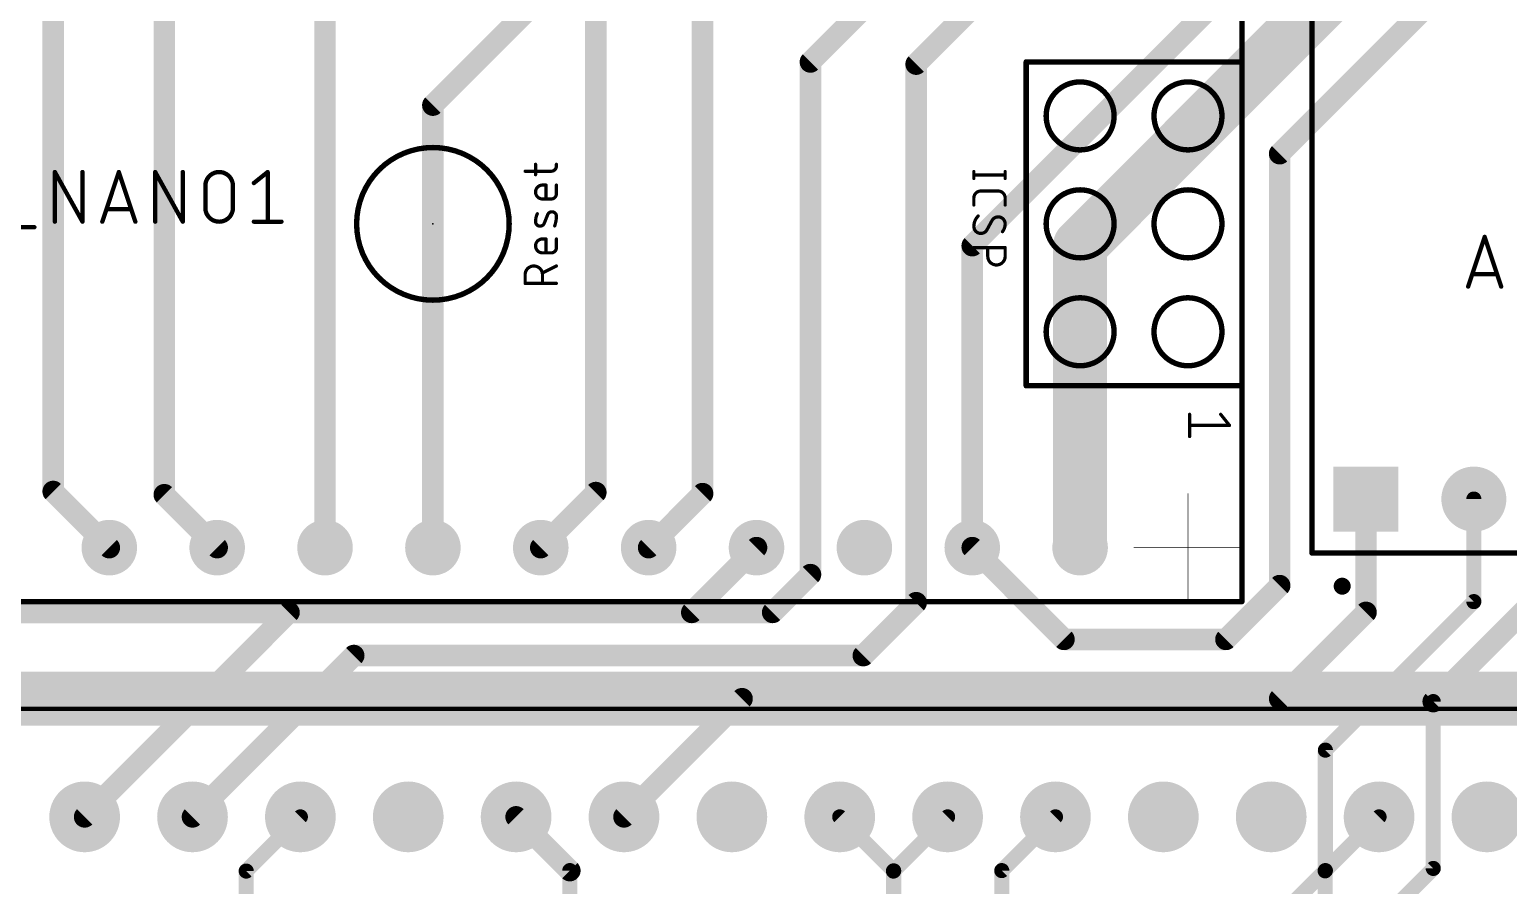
# Model space of a CAD drawing. Extents: x -0.1 to 95.8, y -0.3 to 95.8.
# Drawn here: x 18.44 to 53.27, y 51.23 to 71.37 of the extents above; entities that cross this region are included whole.
import ezdxf

# ---------------------------------------------------------------- set-up
doc = ezdxf.new("R2010")
doc.units = 0
for name, color, linetype in [('1', 12, 'CONTINUOUS'), ('16', 132, 'CONTINUOUS'), ('17', 110, 'CONTINUOUS'), ('21', 253, 'CONTINUOUS'), ('23', 53, 'CONTINUOUS'), ('25', 253, 'CONTINUOUS')]:
    doc.layers.add(name, color=color, linetype=linetype)

# ---------------------------------------------------------------- blocks, each defined once
blk = doc.blocks.new('SQUAREP')
blk.add_solid([(-0.5, -0.5), (0.5, -0.5), (-0.5, 0.5), (0.5, 0.5)])
blk = doc.blocks.new('ROUNDP')
at = {"const_width": 0.5}
blk.add_lwpolyline([(0, -0.25, 1), (0, 0.25, 1), (0, -0.25)], format="xyb", dxfattribs=at)

msp = doc.modelspace()

# ---------------------------------------------------------------- linework, layer by layer
at = {"layer": '1'}
for points, const_width in [([(27.94, 69.596), (31.7564, 73.4124)], 0.508), ([(25.4, 59.182), (25.4, 72.136)], 0.508), ([(27.94, 59.182), (27.94, 69.596)], 0.508), ([(35.56, 59.182), (34.036, 57.658)], 0.508), ([(34.036, 57.658), (14.224, 57.658)], 0.508), ([(17.4395, 55.626), (73.152, 55.626)], 1.27), ([(23.5438, 51.5703), (24.8195, 52.846)], 0.3556), ([(40.0595, 52.846), (38.7838, 51.5703)], 0.3556), ([(42.5995, 52.846), (41.3352, 51.5817)], 0.3556), ([(48.9495, 51.576), (50.2195, 52.846)], 0.3556), ([(23.5438, 32.2213), (23.5438, 51.5703)], 0.3556), ([(38.7838, 51.5703), (38.7838, 41.1968)], 0.3556), ([(41.3352, 51.5817), (41.3352, 39.6842)], 0.3556), ([(48.9495, 51.576), (48.9495, 48.8582)], 0.3556)]:
    msp.add_lwpolyline(points, dxfattribs=dict(at, const_width=const_width))
for points, const_width in [([(28.067, 69.596, 1), (27.813, 69.596)], 0.254), ([(27.8502, 69.6858, 1), (28.0298, 69.5062)], 0.254), ([(25.273, 59.182, 1), (25.527, 59.182)], 0.254), ([(27.813, 59.182, 1), (28.067, 59.182)], 0.254), ([(35.6498, 59.0922, 1), (35.4702, 59.2718)], 0.254), ([(33.9462, 57.7478, 1), (34.1258, 57.5682)], 0.254), ([(34.036, 57.531, 1), (34.036, 57.785)], 0.254), ([(24.8824, 52.7831, 1), (24.7566, 52.9089)], 0.1778), ([(40.1224, 52.7831, 1), (39.9966, 52.9089)], 0.1778), ([(42.6624, 52.7831, 1), (42.5366, 52.9089)], 0.1778), ([(50.2824, 52.7831, 1), (50.1566, 52.9089)], 0.1778), ([(23.4809, 51.6332, 1), (23.6067, 51.5074)], 0.1778), ([(23.6327, 51.5703, 1), (23.4549, 51.5703)], 0.1778), ([(38.7209, 51.6332, 1), (38.8467, 51.5074)], 0.1778), ([(38.8727, 51.5703, 1), (38.6949, 51.5703)], 0.1778), ([(41.2723, 51.6446, 1), (41.3981, 51.5188)], 0.1778), ([(41.4241, 51.5817, 1), (41.2463, 51.5817)], 0.1778), ([(48.8866, 51.6389, 1), (49.0124, 51.5131)], 0.1778), ([(49.0384, 51.576, 1), (48.8606, 51.576)], 0.1778)]:
    msp.add_lwpolyline(points, format="xyb", dxfattribs=dict(at, const_width=const_width))
at = {"layer": '16'}
for points, const_width in [([(18.9992, 88.8238), (18.9992, 60.5028)], 0.508), ([(21.6154, 88.7476), (21.6154, 60.4266)], 0.508), ([(31.7754, 60.4774), (31.7754, 86.0905)], 0.508), ([(34.29, 75.2856), (34.29, 60.452)], 0.508), ([(36.83, 70.612), (40.64, 74.422)], 0.508), ([(39.3192, 70.5612), (43.18, 74.422)], 0.508), ([(40.64, 66.2887), (47.879, 73.5277)], 0.508), ([(43.18, 66.294), (49.911, 73.025)], 1.27), ([(47.879, 68.453), (52.451, 73.025)], 0.508), ([(36.83, 58.547), (36.83, 70.612)], 0.508), ([(39.3192, 57.8856), (39.3192, 70.5612)], 0.508), ([(47.879, 58.2877), (47.879, 68.453)], 0.508), ([(43.18, 59.182), (43.18, 66.294)], 1.27), ([(40.64, 59.182), (40.64, 66.2887)], 0.508), ([(20.32, 59.182), (18.9992, 60.5028)], 0.508), ([(22.86, 59.182), (21.6154, 60.4266)], 0.508), ([(30.48, 59.182), (31.7754, 60.4774)], 0.508), ([(33.02, 59.182), (34.29, 60.452)], 0.508), ([(49.911, 60.325), (49.911, 57.658)], 0.508), ([(52.451, 57.912), (52.451, 60.325)], 0.3556), ([(40.64, 59.182), (42.799, 57.023)], 0.508), ([(54.991, 59.055), (51.4952, 55.5592)], 0.508), ([(35.941, 57.658), (36.83, 58.547)], 0.508), ([(46.6143, 57.023), (47.879, 58.2877)], 0.508), ([(19.7395, 52.846), (24.5515, 57.658)], 0.508), ([(24.5515, 57.658), (35.941, 57.658)], 0.508), ([(38.0756, 56.642), (39.3192, 57.8856)], 0.508), ([(49.911, 57.658), (47.879, 55.626)], 0.508), ([(48.9552, 54.4162), (52.451, 57.912)], 0.3556), ([(46.6143, 57.023), (42.799, 57.023)], 0.508), ([(22.2795, 52.846), (26.0755, 56.642)], 0.508), ([(26.0755, 56.642), (38.0756, 56.642)], 0.508), ([(32.4395, 52.846), (35.2195, 55.626)], 0.508), ([(35.2195, 55.626), (47.879, 55.626)], 0.508), ([(51.4952, 51.6325), (51.4952, 55.5592)], 0.3556), ([(48.9552, 51.5817), (48.9552, 54.4162)], 0.3556), ([(29.8995, 52.846), (31.1638, 51.5817)], 0.508), ([(37.5195, 52.846), (38.7895, 51.576)], 0.3556), ([(31.1638, 51.5817), (31.1638, 49.4812)], 0.3556), ([(38.7895, 51.576), (38.7895, 49.544)], 0.3556), ([(47.6795, 50.306), (48.9552, 51.5817)], 0.3556), ([(51.4952, 51.6325), (50.2195, 50.3568)], 0.3556)]:
    msp.add_lwpolyline(points, dxfattribs=dict(at, const_width=const_width))
for points, const_width in [([(36.957, 70.612, 1), (36.703, 70.612)], 0.254), ([(36.7402, 70.7018, 1), (36.9198, 70.5222)], 0.254), ([(39.4462, 70.5612, 1), (39.1922, 70.5612)], 0.254), ([(39.2294, 70.651, 1), (39.409, 70.4714)], 0.254), ([(48.006, 68.453, 1), (47.752, 68.453)], 0.254), ([(47.7892, 68.5428, 1), (47.9688, 68.3632)], 0.254), ([(43.4975, 66.294, 1), (42.8625, 66.294)], 0.635), ([(40.767, 66.2887, 1), (40.513, 66.2887)], 0.254), ([(42.9555, 66.5185, 1), (43.4045, 66.0695)], 0.635), ([(40.5502, 66.3785, 1), (40.7298, 66.1989)], 0.254), ([(19.089, 60.5926, 1), (18.9094, 60.413)], 0.254), ([(18.8722, 60.5028, 1), (19.1262, 60.5028)], 0.254), ([(21.7052, 60.5164, 1), (21.5256, 60.3368)], 0.254), ([(31.6484, 60.4774, 1), (31.9024, 60.4774)], 0.254), ([(31.8652, 60.3876, 1), (31.6856, 60.5672)], 0.254), ([(34.3798, 60.3622, 1), (34.2002, 60.5418)], 0.254), ([(21.4884, 60.4266, 1), (21.7424, 60.4266)], 0.254), ([(34.163, 60.452, 1), (34.417, 60.452)], 0.254), ([(50.038, 60.325, 1), (49.784, 60.325)], 0.254), ([(52.5399, 60.325, 1), (52.3621, 60.325)], 0.1778), ([(20.2302, 59.0922, 1), (20.4098, 59.2718)], 0.254), ([(22.7702, 59.0922, 1), (22.9498, 59.2718)], 0.254), ([(30.3902, 59.2718, 1), (30.5698, 59.0922)], 0.254), ([(32.9302, 59.2718, 1), (33.1098, 59.0922)], 0.254), ([(40.7298, 59.2718, 1), (40.5502, 59.0922)], 0.254), ([(40.513, 59.182, 1), (40.767, 59.182)], 0.254), ([(42.8625, 59.182, 1), (43.4975, 59.182)], 0.635), ([(36.703, 58.547, 1), (36.957, 58.547)], 0.254), ([(36.9198, 58.4572, 1), (36.7402, 58.6368)], 0.254), ([(47.9688, 58.1979, 1), (47.7892, 58.3775)], 0.254), ([(47.752, 58.2877, 1), (48.006, 58.2877)], 0.254), ([(24.5515, 57.785, 1), (24.5515, 57.531)], 0.254), ([(24.6413, 57.5682, 1), (24.4617, 57.7478)], 0.254), ([(35.8512, 57.7478, 1), (36.0308, 57.5682)], 0.254), ([(35.941, 57.531, 1), (35.941, 57.785)], 0.254), ([(39.1922, 57.8856, 1), (39.4462, 57.8856)], 0.254), ([(39.409, 57.7958, 1), (39.2294, 57.9754)], 0.254), ([(50.0008, 57.5682, 1), (49.8212, 57.7478)], 0.254), ([(52.3621, 57.912, 1), (52.5399, 57.912)], 0.1778), ([(52.5139, 57.8491, 1), (52.3881, 57.9749)], 0.1778), ([(49.784, 57.658, 1), (50.038, 57.658)], 0.254), ([(42.799, 57.15, 1), (42.799, 56.896)], 0.254), ([(42.7092, 56.9332, 1), (42.8888, 57.1128)], 0.254), ([(46.5245, 57.1128, 1), (46.7041, 56.9332)], 0.254), ([(46.6143, 56.896, 1), (46.6143, 57.15)], 0.254), ([(26.0755, 56.769, 1), (26.0755, 56.515)], 0.254), ([(26.1653, 56.5522, 1), (25.9857, 56.7318)], 0.254), ([(37.9858, 56.7318, 1), (38.1654, 56.5522)], 0.254), ([(38.0756, 56.515, 1), (38.0756, 56.769)], 0.254), ([(35.2195, 55.753, 1), (35.2195, 55.499)], 0.254), ([(35.3093, 55.5362, 1), (35.1297, 55.7158)], 0.254), ([(47.7892, 55.7158, 1), (47.9688, 55.5362)], 0.254), ([(47.879, 55.499, 1), (47.879, 55.753)], 0.254), ([(51.4054, 55.649, 1), (51.585, 55.4694)], 0.254), ([(51.5841, 55.5592, 1), (51.4063, 55.5592)], 0.1778), ([(48.8923, 54.4791, 1), (49.0181, 54.3533)], 0.1778), ([(49.0441, 54.4162, 1), (48.8663, 54.4162)], 0.1778), ([(19.6497, 52.9358, 1), (19.8293, 52.7562)], 0.254), ([(22.1897, 52.9358, 1), (22.3693, 52.7562)], 0.254), ([(29.9893, 52.9358, 1), (29.8097, 52.7562)], 0.254), ([(32.3497, 52.9358, 1), (32.5293, 52.7562)], 0.254), ([(37.5824, 52.9089, 1), (37.4566, 52.7831)], 0.1778), ([(31.074, 51.4919, 1), (31.2536, 51.6715)], 0.254), ([(31.2527, 51.5817, 1), (31.0749, 51.5817)], 0.1778), ([(38.8784, 51.576, 1), (38.7006, 51.576)], 0.1778), ([(38.7266, 51.5131, 1), (38.8524, 51.6389)], 0.1778), ([(48.8663, 51.5817, 1), (49.0441, 51.5817)], 0.1778), ([(49.0181, 51.5188, 1), (48.8923, 51.6446)], 0.1778), ([(51.4063, 51.6325, 1), (51.5841, 51.6325)], 0.1778), ([(51.5581, 51.5696, 1), (51.4323, 51.6954)], 0.1778)]:
    msp.add_lwpolyline(points, format="xyb", dxfattribs=dict(at, const_width=const_width))
at = {"layer": '21'}
for points, const_width in [([(46.99, 74.422), (46.99, 70.612)], 0.127), ([(48.641, 59.055), (48.641, 74.295)], 0.127), ([(46.99, 70.612), (41.91, 70.612)], 0.127), ([(41.91, 70.612), (41.91, 62.992)], 0.127), ([(46.99, 70.612), (46.99, 62.992)], 0.127), ([(19.0387, 66.8528), (19.0387, 68.0212)], 0.1016), ([(19.0387, 68.0212), (19.6878, 66.8528)], 0.1016), ([(19.6878, 66.8528), (19.6878, 68.0212)], 0.1016), ([(20.1549, 66.8528), (20.5443, 68.0212)], 0.1016), ([(20.5443, 68.0212), (20.9338, 66.8528)], 0.1016), ([(21.4009, 66.8528), (21.4009, 68.0212)], 0.1016), ([(21.4009, 68.0212), (22.05, 66.8528)], 0.1016), ([(22.05, 66.8528), (22.05, 68.0212)], 0.1016), ([(23.725, 67.7616), (24.0495, 68.0212)], 0.1016), ([(24.0495, 68.0212), (24.0495, 66.8528)], 0.1016), ([(30.1117, 68.0398), (30.7255, 68.0398)], 0.0762), ([(30.3572, 67.958), (30.3572, 68.2035)], 0.0762), ([(30.8483, 68.1626), (30.8483, 68.2035)], 0.0762), ([(40.6781, 68.0339), (40.6781, 67.8702)], 0.0762), ([(41.4147, 67.9521), (40.6781, 67.9521)], 0.0762), ([(41.4147, 68.0339), (41.4147, 67.8702)], 0.0762), ([(22.582, 67.1774), (22.582, 67.6966)], 0.1016), ([(23.2311, 67.6966), (23.2311, 67.1774)], 0.1016), ([(30.5209, 67.7144), (30.6028, 67.7144)], 0.0762), ([(30.6028, 67.7144), (30.6028, 67.387)], 0.0762), ([(30.8483, 67.7144), (30.8483, 67.5098)], 0.0762), ([(40.8418, 67.5738), (41.251, 67.5738)], 0.0762), ([(30.7255, 67.387), (30.5209, 67.387)], 0.0762), ([(40.6781, 67.2464), (40.6781, 67.4101)], 0.0762), ([(41.4147, 67.4101), (41.4147, 67.2464)], 0.0762), ([(20.8364, 67.1449), (20.2522, 67.1449)], 0.1016), ([(23.725, 66.8528), (24.3741, 66.8528)], 0.1016), ([(30.6437, 67.019), (30.5618, 66.8144)], 0.0762), ([(40.985, 66.6589), (41.1078, 66.8839)], 0.0762), ([(18.0368, 66.723), (18.5561, 66.723)], 0.1016), ([(30.5209, 66.4464), (30.6028, 66.4464)], 0.0762), ([(30.6028, 66.4464), (30.6028, 66.1191)], 0.0762), ([(30.8483, 66.4464), (30.8483, 66.2418)], 0.0762), ([(40.6781, 66.243), (41.4147, 66.243)], 0.0762), ([(41.0055, 66.0383), (41.0055, 66.243)], 0.0762), ([(41.4147, 66.243), (41.4147, 66.0383)], 0.0762), ([(30.7255, 66.1191), (30.5209, 66.1191)], 0.0762), ([(30.8483, 65.8097), (30.5209, 65.646)], 0.0762), ([(30.1117, 65.4005), (30.1117, 65.6051)], 0.0762), ([(30.5209, 65.6051), (30.5209, 65.4005)], 0.0762), ([(30.8483, 65.4005), (30.1117, 65.4005)], 0.0762), ([(41.91, 62.992), (46.99, 62.992)], 0.127), ([(46.99, 62.992), (46.99, 59.182)], 0.127), ([(45.7581, 62.3189), (45.7581, 61.7968)], 0.0762), ([(46.4891, 62.3189), (46.6979, 62.0578)], 0.0762), ([(46.6979, 62.0578), (45.7581, 62.0578)], 0.0762), ([(45.72, 57.912), (45.72, 60.452)], 0.0159), ([(46.99, 59.182), (46.99, 57.912)], 0.127), ([(44.45, 59.182), (46.99, 59.182)], 0.0159), ([(68.961, 59.055), (48.641, 59.055)], 0.127), ([(45.72, 57.912), (5.08, 57.912)], 0.127), ([(46.99, 57.912), (45.72, 57.912)], 0.127), ([(66.2495, 55.386), (6.2495, 55.386)], 0.1)]:
    msp.add_lwpolyline(points, dxfattribs=dict(at, const_width=const_width))
for points, const_width in [([(41.91, 70.6438, 1), (41.91, 70.5803)], 0.0635), ([(41.9418, 70.612, 1), (41.8783, 70.612)], 0.0635), ([(47.0218, 70.612, 1), (46.9582, 70.612)], 0.0635), ([(46.9582, 70.612, 1), (47.0218, 70.612)], 0.0635), ([(46.99, 70.5803, 1), (46.99, 70.6438)], 0.0635), ([(43.18, 68.542, 1), (43.18, 70.142, 1), (43.18, 68.542)], 0.127), ([(45.72, 68.542, 1), (45.72, 70.142, 1), (45.72, 68.542)], 0.127), ([(27.94, 65.0059, 1), (27.94, 68.5981, 1), (27.94, 65.0059)], 0.127), ([(19.0641, 68.0212, 1), (19.0133, 68.0212)], 0.0508), ([(19.0609, 68.0335, 1), (19.0165, 68.0089)], 0.0508), ([(19.7132, 68.0212, 1), (19.6624, 68.0212)], 0.0508), ([(20.5684, 68.0292, 1), (20.5203, 68.0132)], 0.0508), ([(20.5684, 68.0132, 1), (20.5203, 68.0292)], 0.0508), ([(21.4263, 68.0212, 1), (21.3755, 68.0212)], 0.0508), ([(21.4231, 68.0335, 1), (21.3787, 68.0089)], 0.0508), ([(22.0754, 68.0212, 1), (22.0246, 68.0212)], 0.0508), ([(23.2311, 67.6966, 1), (22.582, 67.6966)], 0.1016), ([(24.0749, 68.0212, 1), (24.0241, 68.0212)], 0.0508), ([(24.0654, 68.0014, 1), (24.0337, 68.041)], 0.0508), ([(30.1117, 68.0589, 1), (30.1117, 68.0208)], 0.0381), ([(30.3763, 68.2035, 1), (30.3382, 68.2035)], 0.0381), ([(30.3382, 67.958, 1), (30.3763, 67.958)], 0.0381), ([(30.7255, 68.0398, 0.4142), (30.8483, 68.1626)], 0.0762), ([(30.7255, 68.0589, 1), (30.7255, 68.0208)], 0.0381), ([(30.7255, 68.0208, 1), (30.7255, 68.0589)], 0.0381), ([(30.8674, 68.2035, 1), (30.8293, 68.2035)], 0.0381), ([(30.8673, 68.1626, 1), (30.8292, 68.1626)], 0.0381), ([(30.8293, 68.1626, 1), (30.8674, 68.1626)], 0.0381), ([(40.6781, 67.9711, 1), (40.6781, 67.933)], 0.0381), ([(40.6972, 68.0339, 1), (40.6591, 68.0339)], 0.0381), ([(41.4338, 68.0339, 1), (41.3957, 68.0339)], 0.0381), ([(41.4147, 67.933, 1), (41.4147, 67.9711)], 0.0381), ([(22.6074, 67.6966, 1), (22.5566, 67.6966)], 0.0508), ([(22.5566, 67.6966, 1), (22.6074, 67.6966)], 0.0508), ([(23.2565, 67.6966, 1), (23.2057, 67.6966)], 0.0508), ([(23.2057, 67.6966, 1), (23.2565, 67.6966)], 0.0508), ([(23.7091, 67.7814, 1), (23.7409, 67.7417)], 0.0508), ([(30.5209, 67.7144, 1), (30.5209, 67.387)], 0.0762), ([(30.5209, 67.7334, 1), (30.5209, 67.6953)], 0.0381), ([(30.5209, 67.6953, 1), (30.5209, 67.7334)], 0.0381), ([(30.6218, 67.7144, 1), (30.5837, 67.7144)], 0.0381), ([(30.6028, 67.6953, 1), (30.6028, 67.7334)], 0.0381), ([(30.8674, 67.7144, 1), (30.8293, 67.7144)], 0.0381), ([(40.8418, 67.5738, 0.4142), (40.6781, 67.4101)], 0.0762), ([(40.6591, 67.8702, 1), (40.6972, 67.8702)], 0.0381), ([(40.8418, 67.5928, 1), (40.8418, 67.5547)], 0.0381), ([(40.8418, 67.5547, 1), (40.8418, 67.5928)], 0.0381), ([(41.4147, 67.4101, 0.4142), (41.251, 67.5738)], 0.0762), ([(41.251, 67.5928, 1), (41.251, 67.5547)], 0.0381), ([(41.251, 67.5547, 1), (41.251, 67.5928)], 0.0381), ([(41.3957, 67.8702, 1), (41.4338, 67.8702)], 0.0381), ([(43.18, 66.002, 1), (43.18, 67.602, 1), (43.18, 66.002)], 0.127), ([(45.72, 66.002, 1), (45.72, 67.602, 1), (45.72, 66.002)], 0.127), ([(45.72, 66.002, 1), (45.72, 67.602, 1), (45.72, 66.002)], 0.127), ([(22.582, 67.1774, 1), (23.2311, 67.1774)], 0.1016), ([(22.6074, 67.1774, 1), (22.5566, 67.1774)], 0.0508), ([(23.2565, 67.1774, 1), (23.2057, 67.1774)], 0.0508), ([(30.5209, 67.4061, 1), (30.5209, 67.368)], 0.0381), ([(30.5209, 67.368, 1), (30.5209, 67.4061)], 0.0381), ([(30.5837, 67.387, 1), (30.6218, 67.387)], 0.0381), ([(30.7255, 67.387, 0.4142), (30.8483, 67.5098)], 0.0762), ([(30.7255, 67.4061, 1), (30.7255, 67.368)], 0.0381), ([(30.7255, 67.368, 1), (30.7255, 67.4061)], 0.0381), ([(30.8674, 67.5098, 1), (30.8293, 67.5098)], 0.0381), ([(30.8293, 67.5098, 1), (30.8674, 67.5098)], 0.0381), ([(40.6972, 67.4101, 1), (40.6591, 67.4101)], 0.0381), ([(40.6591, 67.4101, 1), (40.6972, 67.4101)], 0.0381), ([(40.6591, 67.2464, 1), (40.6972, 67.2464)], 0.0381), ([(41.4338, 67.4101, 1), (41.3957, 67.4101)], 0.0381), ([(41.3956, 67.4101, 1), (41.4337, 67.4101)], 0.0381), ([(41.3957, 67.2464, 1), (41.4338, 67.2464)], 0.0381), ([(19.0133, 66.8528, 1), (19.0641, 66.8528)], 0.0508), ([(19.6624, 66.8528, 1), (19.7132, 66.8528)], 0.0508), ([(19.6656, 66.8405, 1), (19.71, 66.8651)], 0.0508), ([(20.1308, 66.8608, 1), (20.179, 66.8448)], 0.0508), ([(20.2522, 67.1703, 1), (20.2522, 67.1195)], 0.0508), ([(20.8364, 67.1195, 1), (20.8364, 67.1703)], 0.0508), ([(20.9097, 66.8448, 1), (20.9579, 66.8608)], 0.0508), ([(21.3755, 66.8528, 1), (21.4263, 66.8528)], 0.0508), ([(22.0246, 66.8528, 1), (22.0754, 66.8528)], 0.0508), ([(22.0278, 66.8405, 1), (22.0722, 66.8651)], 0.0508), ([(22.5566, 67.1774, 1), (22.6074, 67.1774)], 0.0508), ([(23.2057, 67.1774, 1), (23.2565, 67.1774)], 0.0508), ([(23.725, 66.8782, 1), (23.725, 66.8274)], 0.0508), ([(24.0241, 66.8528, 1), (24.0749, 66.8528)], 0.0508), ([(24.3741, 66.8274, 1), (24.3741, 66.8782)], 0.0508), ([(30.3982, 67.0395, 0.1025), (30.3572, 66.8553)], 0.0762), ([(30.3572, 66.8553, 0.8318), (30.5618, 66.8144)], 0.0762), ([(30.3382, 66.8556, 1), (30.3763, 66.8551)], 0.0381), ([(30.3763, 66.8551, 1), (30.3382, 66.8556)], 0.0381), ([(30.4155, 67.0317, 1), (30.3808, 67.0473)], 0.0381), ([(30.8483, 66.9781, 0.8318), (30.6437, 67.019)], 0.0762), ([(30.626, 67.0261, 1), (30.6614, 67.012)], 0.0381), ([(30.6614, 67.012, 1), (30.626, 67.0261)], 0.0381), ([(30.8074, 66.753, 0.083), (30.8483, 66.9781)], 0.0762), ([(30.8293, 66.9784, 1), (30.8673, 66.9778)], 0.0381), ([(30.8673, 66.9778, 1), (30.8293, 66.9784)], 0.0381), ([(40.7804, 66.9862, 0.2), (40.6781, 66.7407)], 0.0762), ([(40.7938, 66.9727, 1), (40.767, 66.9998)], 0.0381), ([(41.251, 66.9658, 0.2656), (41.1078, 66.8839)], 0.0762), ([(41.0914, 66.8936, 1), (41.1242, 66.8743)], 0.0381), ([(41.1245, 66.8748, 1), (41.0911, 66.8931)], 0.0381), ([(41.4147, 66.8021, 0.4142), (41.251, 66.9658)], 0.0762), ([(41.251, 66.9848, 1), (41.251, 66.9467)], 0.0381), ([(41.251, 66.9467, 1), (41.251, 66.9848)], 0.0381), ([(18.5561, 66.6976, 1), (18.5561, 66.7484)], 0.0508), ([(30.5442, 66.8215, 1), (30.5795, 66.8073)], 0.0381), ([(30.5795, 66.8073, 1), (30.5442, 66.8215)], 0.0381), ([(30.7895, 66.7595, 1), (30.8253, 66.7466)], 0.0381), ([(40.6781, 66.7407, 0.4142), (40.8418, 66.577)], 0.0762), ([(40.6971, 66.7407, 1), (40.6591, 66.7407)], 0.0381), ([(40.6591, 66.7407, 1), (40.6971, 66.7407)], 0.0381), ([(40.8418, 66.577, 0.2656), (40.985, 66.6589)], 0.0762), ([(40.8418, 66.5961, 1), (40.8418, 66.558)], 0.0381), ([(40.8418, 66.558, 1), (40.8418, 66.5961)], 0.0381), ([(40.9683, 66.668, 1), (41.0017, 66.6497)], 0.0381), ([(41.0014, 66.6492, 1), (40.9686, 66.6685)], 0.0381), ([(41.3533, 66.6179, 0.1623), (41.4147, 66.8021)], 0.0762), ([(41.3381, 66.6294, 1), (41.3686, 66.6065)], 0.0381), ([(41.4337, 66.8021, 1), (41.3957, 66.8021)], 0.0381), ([(41.3957, 66.8021, 1), (41.4338, 66.8021)], 0.0381), ([(30.5209, 66.4464, 1), (30.5209, 66.1191)], 0.0762), ([(30.5209, 66.4655, 1), (30.5209, 66.4274)], 0.0381), ([(30.5209, 66.4274, 1), (30.5209, 66.4655)], 0.0381), ([(30.6218, 66.4464, 1), (30.5837, 66.4464)], 0.0381), ([(30.6028, 66.4274, 1), (30.6028, 66.4655)], 0.0381), ([(30.7255, 66.1191, 0.4142), (30.8483, 66.2418)], 0.0762), ([(30.8674, 66.4464, 1), (30.8293, 66.4464)], 0.0381), ([(30.8674, 66.2418, 1), (30.8293, 66.2418)], 0.0381), ([(30.8293, 66.2418, 1), (30.8674, 66.2418)], 0.0381), ([(40.6781, 66.262, 1), (40.6781, 66.2239)], 0.0381), ([(41.0245, 66.243, 1), (40.9864, 66.243)], 0.0381), ([(41.4338, 66.243, 1), (41.3957, 66.243)], 0.0381), ([(41.4147, 66.2239, 1), (41.4147, 66.262)], 0.0381), ([(30.5209, 65.6051, 1), (30.1117, 65.6051)], 0.0762), ([(30.5209, 66.1381, 1), (30.5209, 66.1)], 0.0381), ([(30.5209, 66.1, 1), (30.5209, 66.1381)], 0.0381), ([(30.5837, 66.1191, 1), (30.6218, 66.1191)], 0.0381), ([(30.7255, 66.1381, 1), (30.7255, 66.1)], 0.0381), ([(30.7255, 66.1, 1), (30.7255, 66.1381)], 0.0381), ([(30.8568, 65.7927, 1), (30.8398, 65.8268)], 0.0381), ([(41.0055, 66.0383, 1), (41.4147, 66.0383)], 0.0762), ([(41.0245, 66.0383, 1), (40.9864, 66.0383)], 0.0381), ([(40.9864, 66.0383, 1), (41.0245, 66.0383)], 0.0381), ([(41.4338, 66.0383, 1), (41.3957, 66.0383)], 0.0381), ([(41.3957, 66.0383, 1), (41.4338, 66.0383)], 0.0381), ([(30.1308, 65.6051, 1), (30.0927, 65.6051)], 0.0381), ([(30.0927, 65.6051, 1), (30.1308, 65.6051)], 0.0381), ([(30.5124, 65.6631, 1), (30.5294, 65.629)], 0.0381), ([(30.54, 65.6051, 1), (30.5019, 65.6051)], 0.0381), ([(30.5019, 65.6051, 1), (30.54, 65.6051)], 0.0381), ([(30.1117, 65.4196, 1), (30.1117, 65.3815)], 0.0381), ([(30.0927, 65.4005, 1), (30.1308, 65.4005)], 0.0381), ([(30.5019, 65.4005, 1), (30.54, 65.4005)], 0.0381), ([(30.8483, 65.3815, 1), (30.8483, 65.4196)], 0.0381), ([(43.18, 63.462, 1), (43.18, 65.062, 1), (43.18, 63.462)], 0.127), ([(45.72, 63.462, 1), (45.72, 65.062, 1), (45.72, 63.462)], 0.127), ([(41.91, 63.0238, 1), (41.91, 62.9603)], 0.0635), ([(47.0218, 62.992, 1), (46.9582, 62.992)], 0.0635), ([(46.99, 62.9603, 1), (46.99, 63.0238)], 0.0635), ([(41.8783, 62.992, 1), (41.9418, 62.992)], 0.0635), ([(46.9582, 62.992, 1), (47.0218, 62.992)], 0.0635), ([(45.7771, 62.3189, 1), (45.739, 62.3189)], 0.0381), ([(46.5039, 62.3308, 1), (46.4742, 62.307)], 0.0381), ([(45.7581, 62.0769, 1), (45.7581, 62.0388)], 0.0381), ([(46.683, 62.0459, 1), (46.7128, 62.0697)], 0.0381), ([(46.6979, 62.0388, 1), (46.6979, 62.0769)], 0.0381), ([(45.739, 61.7968, 1), (45.7771, 61.7968)], 0.0381), ([(45.724, 60.452, 1), (45.716, 60.452)], 0.0079), ([(47.0218, 59.182, 1), (46.9582, 59.182)], 0.0635), ([(46.9582, 59.182, 1), (47.0218, 59.182)], 0.0635), ([(44.45, 59.186, 1), (44.45, 59.178)], 0.0079), ([(46.99, 59.178, 1), (46.99, 59.186)], 0.0079), ([(48.641, 59.0868, 1), (48.641, 59.0232)], 0.0635), ([(48.6093, 59.055, 1), (48.6728, 59.055)], 0.0635), ([(49.351, 58.175, 1), (49.351, 58.375, 1), (49.351, 58.175)], 0.2), ([(45.72, 57.9438, 1), (45.72, 57.8803)], 0.0635), ([(45.72, 57.8803, 1), (45.72, 57.9438)], 0.0635), ([(45.716, 57.912, 1), (45.724, 57.912)], 0.0079), ([(46.9582, 57.912, 1), (47.0218, 57.912)], 0.0635), ([(46.99, 57.8803, 1), (46.99, 57.9438)], 0.0635)]:
    msp.add_lwpolyline(points, format="xyb", dxfattribs=dict(at, const_width=const_width))
at = {"layer": '23'}
msp.add_point((27.94, 66.802), dxfattribs=at)
at = {"layer": '25', "const_width": 0.1016}
for points in [[(52.3167, 65.3258), (52.7062, 66.4942)], [(52.7062, 66.4942), (53.0957, 65.3258)], [(52.9983, 65.6179), (52.4141, 65.6179)]]:
    msp.add_lwpolyline(points, dxfattribs=at)
at = {"layer": '25', "const_width": 0.0508}
for points in [[(52.7303, 66.5022, 1), (52.6821, 66.4862)], [(52.7303, 66.4862, 1), (52.6821, 66.5022)], [(52.4141, 65.6433, 1), (52.4141, 65.5925)], [(52.9983, 65.5925, 1), (52.9983, 65.6433)], [(52.2926, 65.3338, 1), (52.3408, 65.3178)], [(53.0716, 65.3178, 1), (53.1198, 65.3338)]]:
    msp.add_lwpolyline(points, format="xyb", dxfattribs=at)

# ---------------------------------------------------------------- block references
at = {"layer": '17', "xscale": 1.53, "yscale": 1.53, "rotation": 90}
for name, p in [('SQUAREP', (49.911, 60.325)), ('SQUAREP', (49.911, 60.325)), ('ROUNDP', (52.451, 60.325)), ('ROUNDP', (52.451, 60.325))]:
    msp.add_blockref(name, p, dxfattribs=at)
at = {"layer": '17'}
for p, xscale, yscale in [((20.32, 59.182), 1.308, 1.308), ((20.32, 59.182), 1.308, 1.308), ((22.86, 59.182), 1.308, 1.308), ((22.86, 59.182), 1.308, 1.308), ((25.4, 59.182), 1.308, 1.308), ((25.4, 59.182), 1.308, 1.308), ((27.94, 59.182), 1.308, 1.308), ((27.94, 59.182), 1.308, 1.308), ((30.48, 59.182), 1.308, 1.308), ((30.48, 59.182), 1.308, 1.308), ((33.02, 59.182), 1.308, 1.308), ((33.02, 59.182), 1.308, 1.308), ((35.56, 59.182), 1.308, 1.308), ((35.56, 59.182), 1.308, 1.308), ((38.1, 59.182), 1.308, 1.308), ((38.1, 59.182), 1.308, 1.308), ((40.64, 59.182), 1.308, 1.308), ((40.64, 59.182), 1.308, 1.308), ((43.18, 59.182), 1.308, 1.308), ((43.18, 59.182), 1.308, 1.308), ((19.7395, 52.846), 1.665, 1.665), ((19.7395, 52.846), 1.665, 1.665), ((22.2795, 52.846), 1.665, 1.665), ((22.2795, 52.846), 1.665, 1.665), ((24.8195, 52.846), 1.665, 1.665), ((24.8195, 52.846), 1.665, 1.665), ((27.3595, 52.846), 1.665, 1.665), ((27.3595, 52.846), 1.665, 1.665), ((29.8995, 52.846), 1.665, 1.665), ((29.8995, 52.846), 1.665, 1.665), ((32.4395, 52.846), 1.665, 1.665), ((32.4395, 52.846), 1.665, 1.665), ((34.9795, 52.846), 1.665, 1.665), ((34.9795, 52.846), 1.665, 1.665), ((37.5195, 52.846), 1.665, 1.665), ((37.5195, 52.846), 1.665, 1.665), ((40.0595, 52.846), 1.665, 1.665), ((40.0595, 52.846), 1.665, 1.665), ((42.5995, 52.846), 1.665, 1.665), ((42.5995, 52.846), 1.665, 1.665), ((45.1395, 52.846), 1.665, 1.665), ((45.1395, 52.846), 1.665, 1.665), ((47.6795, 52.846), 1.665, 1.665), ((47.6795, 52.846), 1.665, 1.665), ((50.2195, 52.846), 1.665, 1.665), ((50.2195, 52.846), 1.665, 1.665), ((52.7595, 52.846), 1.665, 1.665), ((52.7595, 52.846), 1.665, 1.665)]:
    msp.add_blockref('ROUNDP', p, dxfattribs=dict(at, xscale=xscale, yscale=yscale))

doc.saveas('drawing.dxf')
